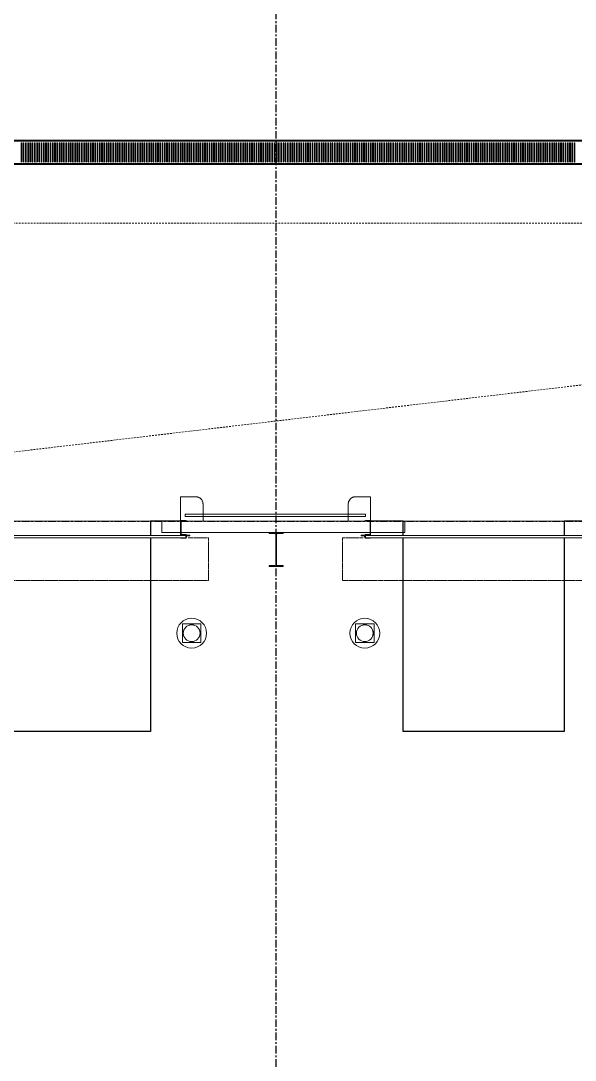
# Model space of a CAD drawing. Header units: millimetres. Extents: x -677815 to 406757, y -145898 to 39000.
# Drawn here: x 161657 to 169087, y -7227 to 6712 of the extents above; entities that cross this region are included whole.
import ezdxf

# ---------------------------------------------------------------- set-up
doc = ezdxf.new("R2010")
doc.units = ezdxf.units.MM
doc.header["$LTSCALE"] = 8
for name, pattern in [('Xref building Toll$0$_SBA Dash - Loose', [5, 3, -2]), ('Xref building Toll$0$_SBA Dash - Tight', [1.6, 1, -0.6]), ('Xref building Toll$0$CENTER', [7, 4, -1, 1, -1]), ('Xref building Toll$0$Grid Line', [22.225, 12.7, -3.175, 3.175, -3.175])]:
    doc.linetypes.add(name, pattern=pattern)
for name, color, linetype, lineweight in [('Xref building Toll$0$A-DETL', 8, 'Continuous', 9), ('Xref building Toll$0$A-DOOR', 8, 'Continuous', 9), ('Xref building Toll$0$A-DOOR-FRAM', 8, 'Continuous', 9), ('Xref building Toll$0$A-FLOR', 8, 'Continuous', 25), ('Xref building Toll$0$A-GENM', 8, 'Continuous', 9), ('Xref building Toll$0$A-WALL', 8, 'Continuous', 9), ('Xref building Toll$0$S-COLS', 8, 'Continuous', 9)]:
    doc.layers.add(name, color=color, linetype=linetype, lineweight=lineweight)
doc.layers.add('Xref building Toll$0$S-GRID', color=8, linetype='Continuous')

# ---------------------------------------------------------------- blocks, each defined once
blk = doc.blocks.new('Xref building Toll$0$Toll Grids')
at = {"layer": 'Xref building Toll$0$S-GRID', "linetype": 'Xref building Toll$0$Grid Line'}
for p, q in [((165079, -125373.3), (165079, 36031.5)), ((-9195.8, 0), (280997.7, 0))]:
    blk.add_line(p, q, dxfattribs=at)
blk = doc.blocks.new('Xref building Toll$0$_SBA ROLLER LVDoor_C Clip At Side - 3000W x 3600H-V11-MASTER GROUND FLOOR')
at = {"layer": 'Xref building Toll$0$A-DOOR', "linetype": 'Xref building Toll$0$_SBA Dash - Tight'}
for p, q in [((-1875, 147), (-1875, 717)), ((-1875, 717), (1875, 717)), ((1875, 147), (1875, 717)), ((-1875, 147), (-1600, 147)), ((1600, 147), (1875, 147))]:
    blk.add_line(p, q, dxfattribs=at)
at = {"layer": 'Xref building Toll$0$A-DOOR'}
for p, q in [((-1568, 147), (1568, 147)), ((-1568, 117), (-1568, 147)), ((1568, 147), (1568, 117)), ((-1625, 118), (-1580, 118)), ((-1625, 113), (-1625, 118)), ((-1575, 113), (-1625, 113)), ((-1580, 138), (-1575, 138)), ((-1580, 118), (-1580, 138)), ((-1575, 138), (-1575, 113)), ((-1575, 113), (-1500, 113)), ((-1575, 101), (-1575, 113)), ((-1518, 101), (-1575, 101)), ((1568, 117), (-1568, 117)), ((-1506, 75), (-1506, 89)), ((-1500, 113), (-1500, -87)), ((1500, 113), (1575, 113)), ((1500, -87), (1500, 113)), ((1506, 89), (1506, 75)), ((1575, 101), (1518, 101)), ((1575, 138), (1580, 138)), ((1575, 113), (1575, 138)), ((1575, 113), (1575, 101)), ((1625, 113), (1575, 113)), ((1580, 138), (1580, 118)), ((1580, 118), (1625, 118)), ((1625, 118), (1625, 113)), ((-1575, -87), (-1575, -75)), ((-1500, -87), (-1575, -87)), ((1575, -87), (1500, -87)), ((1575, -75), (1575, -87))]:
    blk.add_line(p, q, dxfattribs=at)
at = {"layer": 'Xref building Toll$0$A-DOOR', "linetype": 'Xref building Toll$0$CENTER'}
for p, q in [((-1800, -75), (-1500, -75)), ((-1800, -305), (-1800, -75)), ((-1800, -75), (1800, -75)), ((-1500, -75), (-1500, -405)), ((1500, -405), (1500, -75)), ((1500, -75), (1800, -75)), ((1800, -75), (1800, -305)), ((-1500, -405), (-1700, -405)), ((1700, -405), (1500, -405))]:
    blk.add_line(p, q, dxfattribs=at)
at = {"layer": 'Xref building Toll$0$A-DOOR'}
for centre, start, end in [((-1518, 89), 360, 90), ((1518, 89), 90, 180)]:
    blk.add_arc(centre, 12, start, end, dxfattribs=at)
at = {"layer": 'Xref building Toll$0$A-DOOR', "linetype": 'Xref building Toll$0$CENTER'}
for centre, start, end in [((-1700, -305), 180, 270), ((1700, -305), 270, 0)]:
    blk.add_arc(centre, 100, start, end, dxfattribs=at)
at = {"layer": 'Xref building Toll$0$A-DOOR-FRAM'}
for p, q in [((-1575, 151), (-1505, 151)), ((-1575, 113), (-1575, 151)), ((-1573, 149), (-1573, 115)), ((-1505, 149), (-1573, 149)), ((-1505, 151), (-1505, 149)), ((1505, 151), (1575, 151)), ((1505, 149), (1505, 151)), ((1573, 149), (1505, 149)), ((1573, 115), (1573, 149)), ((1575, 151), (1575, 113)), ((-1505, 113), (-1575, 113)), ((-1573, 115), (-1505, 115)), ((-1505, 115), (-1505, 113)), ((1505, 115), (1573, 115)), ((1505, 113), (1505, 115)), ((1575, 113), (1505, 113)), ((-1800, -140), (-1800, -75)), ((-1506, -75), (-1500, -75)), ((-1500, -75), (-1500, -405)), ((1500, -75), (1506, -75)), ((1500, -405), (1500, -75)), ((1800, -75), (1800, -140)), ((-1800, -305), (-1800, -169)), ((1800, -169), (1800, -305)), ((-1500, -405), (-1700, -405)), ((1700, -405), (1500, -405))]:
    blk.add_line(p, q, dxfattribs=at)
at = {"layer": 'Xref building Toll$0$A-DOOR-FRAM', "lineweight": 9}
blk.add_line((1562, -75), (-1562, -75), dxfattribs=at)
at = {"layer": 'Xref building Toll$0$A-DOOR-FRAM'}
for centre, start, end in [((-1700, -305), 180, 270), ((1700, -305), 270, 0)]:
    blk.add_arc(centre, 100, start, end, dxfattribs=at)
blk = doc.blocks.new('Xref building Toll$0$Removable - Bollard Cast-In - 165 Bollard 1200 high - B2-623364-MASTER GROUND FLOOR')
at = {"layer": 'Xref building Toll$0$A-GENM'}
for p, q in [((122, 187), (-128, 187)), ((-128, 187), (-128, -63)), ((-128, -63), (-128, 187)), ((-128, 187), (122, 187)), ((-128, 187), (-128, 187)), ((122, -63), (122, 187)), ((122, 187), (122, -63)), ((122, 187), (122, 187)), ((-128, -63), (122, -63)), ((122, -63), (-128, -63)), ((-128, -63), (-128, -63)), ((122, -63), (122, -63))]:
    blk.add_line(p, q, dxfattribs=at)
for radius, start, end in [(200, 360, 180), (200, 0, 180), (200, 360, 180), (200, 0, 180), (113, 360, 180), (112, 0, 180), (200, 180, 360), (200, 180, 360), (200, 180, 360), (200, 180, 360), (113, 180, 360), (112, 180, 360)]:
    blk.add_arc((-3, 62), radius, start, end, dxfattribs=at)
blk = doc.blocks.new('Xref building Toll$0$_SBA ROLLER LVDoor_C Clip At Side - 3000W x 3600H-1588130-MASTER GROUND FLOOR')
at = {"layer": 'Xref building Toll$0$A-DOOR', "linetype": 'Xref building Toll$0$_SBA Dash - Tight'}
for p, q in [((-1875, 147), (-1875, 717)), ((-1875, 717), (1875, 717)), ((1875, 147), (1875, 717)), ((-1875, 147), (-1600, 147)), ((1600, 147), (1875, 147))]:
    blk.add_line(p, q, dxfattribs=at)
at = {"layer": 'Xref building Toll$0$A-DOOR'}
for p, q in [((-1568, 147), (1568, 147)), ((-1568, 117), (-1568, 147)), ((1568, 147), (1568, 117)), ((-1625, 118), (-1580, 118)), ((-1625, 113), (-1625, 118)), ((-1625, 118), (-1625, 113)), ((-1580, 118), (-1625, 118)), ((-1625, 118), (-1625, 118)), ((-1575, 113), (-1625, 113)), ((-1625, 113), (-1575, 113)), ((-1625, 113), (-1625, 113)), ((-1580, 138), (-1575, 138)), ((-1580, 118), (-1580, 138)), ((-1580, 138), (-1580, 118)), ((-1575, 138), (-1580, 138)), ((-1580, 138), (-1580, 138)), ((-1580, 118), (-1580, 118)), ((-1575, 138), (-1575, 113)), ((-1575, 113), (-1575, 138)), ((-1575, 138), (-1575, 138)), ((-1575, 113), (-1500, 113)), ((-1575, 101), (-1575, 113)), ((-1575, 113), (-1575, 101)), ((-1500, 113), (-1575, 113)), ((-1575, 113), (-1575, 113)), ((-1575, 113), (-1575, 113)), ((-1518, 101), (-1575, 101)), ((-1575, 101), (-1518, 101)), ((-1575, 101), (-1575, 101)), ((1568, 117), (-1568, 117)), ((-1506, -63), (-1506, 89)), ((-1506, 89), (-1506, -63)), ((-1500, 113), (-1500, -87)), ((-1500, -87), (-1500, 113)), ((-1500, 113), (-1500, 113)), ((1500, 113), (1575, 113)), ((1500, -87), (1500, 113)), ((1500, 113), (1500, -87)), ((1575, 113), (1500, 113)), ((1500, 113), (1500, 113)), ((1506, 89), (1506, -63)), ((1506, -63), (1506, 89)), ((1575, 101), (1518, 101)), ((1518, 101), (1575, 101)), ((1575, 138), (1580, 138)), ((1575, 113), (1575, 138)), ((1575, 138), (1575, 113)), ((1580, 138), (1575, 138)), ((1575, 138), (1575, 138)), ((1575, 113), (1575, 101)), ((1575, 101), (1575, 113)), ((1575, 113), (1575, 113)), ((1625, 113), (1575, 113)), ((1575, 113), (1625, 113)), ((1575, 113), (1575, 113)), ((1575, 101), (1575, 101)), ((1580, 138), (1580, 118)), ((1580, 118), (1580, 138)), ((1580, 138), (1580, 138)), ((1580, 118), (1625, 118)), ((1625, 118), (1580, 118)), ((1580, 118), (1580, 118)), ((1625, 118), (1625, 113)), ((1625, 113), (1625, 118)), ((1625, 118), (1625, 118)), ((1625, 113), (1625, 113)), ((-1575, -75), (-1518, -75)), ((-1575, -87), (-1575, -75)), ((-1575, -75), (-1575, -87)), ((-1518, -75), (-1575, -75)), ((-1575, -75), (-1575, -75)), ((-1500, -87), (-1575, -87)), ((-1575, -87), (-1500, -87)), ((-1575, -87), (-1575, -87)), ((-1500, -87), (-1500, -87)), ((1575, -87), (1500, -87)), ((1500, -87), (1575, -87)), ((1500, -87), (1500, -87)), ((1518, -75), (1575, -75)), ((1575, -75), (1518, -75)), ((1575, -75), (1575, -87)), ((1575, -87), (1575, -75)), ((1575, -75), (1575, -75)), ((1575, -87), (1575, -87))]:
    blk.add_line(p, q, dxfattribs=at)
at = {"layer": 'Xref building Toll$0$A-DOOR', "linetype": 'Xref building Toll$0$CENTER'}
for p, q in [((-501, 147), (0, 147)), ((0, 147), (-501, 147)), ((501, 147), (0, 147)), ((501, 147), (0, 147)), ((-1800, -75), (-1500, -75)), ((-1800, -305), (-1800, -75)), ((-1800, -75), (-1800, -75)), ((-1800, -75), (1800, -75)), ((-1500, -75), (-1800, -75)), ((-1500, -75), (-1500, -405)), ((1500, -405), (1500, -75)), ((1500, -75), (1800, -75)), ((1800, -75), (1500, -75)), ((1800, -75), (1800, -305)), ((1800, -75), (1800, -75)), ((-1500, -405), (-1700, -405)), ((1700, -405), (1500, -405))]:
    blk.add_line(p, q, dxfattribs=at)
at = {"layer": 'Xref building Toll$0$A-DOOR'}
for centre, start, end in [((-1518, 89), 360, 90), ((-1518, 89), 360, 90), ((1518, 89), 90, 180), ((1518, 89), 90, 180), ((-1518, -63), 270, 360), ((-1518, -63), 270, 360), ((1518, -63), 180, 270), ((1518, -63), 180, 270)]:
    blk.add_arc(centre, 12, start, end, dxfattribs=at)
at = {"layer": 'Xref building Toll$0$A-DOOR', "linetype": 'Xref building Toll$0$CENTER'}
for centre, start, end in [((-1700, -305), 180, 270), ((1700, -305), 270, 0)]:
    blk.add_arc(centre, 100, start, end, dxfattribs=at)
at = {"layer": 'Xref building Toll$0$A-DOOR-FRAM', "lineweight": 18}
for p, q in [((-1575, 151), (-1505, 151)), ((-1575, 113), (-1575, 151)), ((-1573, 149), (-1573, 115)), ((-1505, 149), (-1573, 149)), ((-1505, 151), (-1505, 149)), ((1505, 151), (1575, 151)), ((1505, 149), (1505, 151)), ((1573, 149), (1505, 149)), ((1573, 115), (1573, 149)), ((1575, 151), (1575, 113)), ((-1505, 113), (-1575, 113)), ((-1573, 115), (-1505, 115)), ((-1505, 115), (-1505, 113)), ((1505, 115), (1573, 115)), ((1505, 113), (1505, 115)), ((1575, 113), (1505, 113)), ((-1800, -75), (-1500, -75)), ((-1800, -305), (-1800, -75)), ((-1500, -75), (-1500, -405)), ((1500, -75), (1800, -75)), ((1500, -405), (1500, -75)), ((1800, -75), (1800, -305)), ((-1500, -405), (-1700, -405)), ((1700, -405), (1500, -405))]:
    blk.add_line(p, q, dxfattribs=at)
at = {"layer": 'Xref building Toll$0$A-DOOR-FRAM'}
for p, q in [((-1575, 151), (-1575, 113)), ((-1505, 151), (-1575, 151)), ((-1575, 151), (-1575, 151)), ((-1573, 149), (-1505, 149)), ((-1573, 115), (-1573, 149)), ((-1573, 149), (-1573, 149)), ((-1505, 149), (-1505, 151)), ((-1505, 151), (-1505, 151)), ((-1505, 149), (-1505, 149)), ((1505, 151), (1505, 149)), ((1575, 151), (1505, 151)), ((1505, 151), (1505, 151)), ((1505, 149), (1573, 149)), ((1505, 149), (1505, 149)), ((1573, 149), (1573, 115)), ((1573, 149), (1573, 149)), ((1575, 113), (1575, 151)), ((1575, 151), (1575, 151)), ((-1575, 113), (-1505, 113)), ((-1575, 113), (-1575, 113)), ((-1505, 115), (-1573, 115)), ((-1573, 115), (-1573, 115)), ((-1505, 113), (-1505, 115)), ((-1505, 115), (-1505, 115)), ((-1505, 113), (-1505, 113)), ((1505, 115), (1505, 113)), ((1573, 115), (1505, 115)), ((1505, 115), (1505, 115)), ((1505, 113), (1575, 113)), ((1505, 113), (1505, 113)), ((1573, 115), (1573, 115)), ((1575, 113), (1575, 113)), ((-1500, -75), (-1800, -75)), ((-1800, -75), (-1800, -305)), ((-1800, -75), (-1800, -75)), ((-1562, -75), (-1562, -75)), ((1562, -75), (-1562, -75)), ((-1500, -405), (-1500, -75)), ((-1500, -75), (-1500, -75)), ((1500, -75), (1500, -75)), ((1500, -75), (1500, -405)), ((1500, -75), (1800, -75)), ((1562, -75), (1562, -75)), ((1800, -305), (1800, -75)), ((1800, -75), (1800, -75)), ((-1700, -405), (-1500, -405)), ((-1500, -405), (-1500, -405)), ((1700, -405), (1500, -405)), ((1500, -405), (1500, -405))]:
    blk.add_line(p, q, dxfattribs=at)
at = {"layer": 'Xref building Toll$0$A-DOOR-FRAM', "lineweight": 18}
for centre, start, end in [((-1700, -305), 180, 270), ((1700, -305), 270, 0)]:
    blk.add_arc(centre, 100, start, end, dxfattribs=at)
at = {"layer": 'Xref building Toll$0$A-DOOR-FRAM'}
for centre, start, end in [((-1700, -305), 180, 270), ((1700, -305), 270, 0)]:
    blk.add_arc(centre, 100, start, end, dxfattribs=at)
blk = doc.blocks.new('Xref building Toll$0$Trench_Drain_5744 - 300mm Wide-1179198-MASTER GROUND FLOOR')
at = {"layer": 'Xref building Toll$0$A-GENM'}
for p, q in [((-15575, 163), (15575, 163)), ((-15575, 150), (15575, 150)), ((-9323, -125), (-9323, 125)), ((-9313, 125), (-9313, -125)), ((-9293, -125), (-9293, 125)), ((-9283, 125), (-9283, -125)), ((-9263, -125), (-9263, 125)), ((-9253, 125), (-9253, -125)), ((-9233, -125), (-9233, 125)), ((-9223, 125), (-9223, -125)), ((-9203, -125), (-9203, 125)), ((-9193, 125), (-9193, -125)), ((-9173, -125), (-9173, 125)), ((-9163, 125), (-9163, -125)), ((-9143, -125), (-9143, 125)), ((-9133, 125), (-9133, -125)), ((-9113, -125), (-9113, 125)), ((-9103, 125), (-9103, -125)), ((-9083, -125), (-9083, 125)), ((-9073, 125), (-9073, -125)), ((-9053, -125), (-9053, 125)), ((-9043, 125), (-9043, -125)), ((-9023, -125), (-9023, 125)), ((-9013, 125), (-9013, -125)), ((-8993, -125), (-8993, 125)), ((-8983, 125), (-8983, -125)), ((-8963, -125), (-8963, 125)), ((-8953, 125), (-8953, -125)), ((-8933, -125), (-8933, 125)), ((-8923, 125), (-8923, -125)), ((-8903, -125), (-8903, 125)), ((-8893, 125), (-8893, -125)), ((-8873, -125), (-8873, 125)), ((-8863, 125), (-8863, -125)), ((-8843, -125), (-8843, 125)), ((-8833, 125), (-8833, -125)), ((-8813, -125), (-8813, 125)), ((-8803, 125), (-8803, -125)), ((-8783, -125), (-8783, 125)), ((-8773, 125), (-8773, -125)), ((-8753, -125), (-8753, 125)), ((-8743, 125), (-8743, -125)), ((-8723, -125), (-8723, 125)), ((-8713, 125), (-8713, -125)), ((-8693, -125), (-8693, 125)), ((-8683, 125), (-8683, -125)), ((-8663, -125), (-8663, 125)), ((-8653, 125), (-8653, -125)), ((-8633, -125), (-8633, 125)), ((-8623, 125), (-8623, -125)), ((-8603, -125), (-8603, 125)), ((-8593, 125), (-8593, -125)), ((-8573, -125), (-8573, 125)), ((-8563, 125), (-8563, -125)), ((-8543, -125), (-8543, 125)), ((-8533, 125), (-8533, -125)), ((-8513, -125), (-8513, 125)), ((-8503, 125), (-8503, -125)), ((-8483, -125), (-8483, 125)), ((-8473, 125), (-8473, -125)), ((-8453, -125), (-8453, 125)), ((-8443, 125), (-8443, -125)), ((-8423, -125), (-8423, 125)), ((-8413, 125), (-8413, -125)), ((-8393, -125), (-8393, 125)), ((-8383, 125), (-8383, -125)), ((-8363, -125), (-8363, 125)), ((-8353, 125), (-8353, -125)), ((-8333, -125), (-8333, 125)), ((-8323, 125), (-8323, -125)), ((-8303, -125), (-8303, 125)), ((-8293, 125), (-8293, -125)), ((-8273, -125), (-8273, 125)), ((-8263, 125), (-8263, -125)), ((-8243, -125), (-8243, 125)), ((-8233, 125), (-8233, -125)), ((-8213, -125), (-8213, 125)), ((-8203, 125), (-8203, -125)), ((-8183, -125), (-8183, 125)), ((-8173, 125), (-8173, -125)), ((-8153, -125), (-8153, 125)), ((-8143, 125), (-8143, -125)), ((-8123, -125), (-8123, 125)), ((-8113, 125), (-8113, -125)), ((-8093, -125), (-8093, 125)), ((-8083, 125), (-8083, -125)), ((-8063, -125), (-8063, 125)), ((-8053, 125), (-8053, -125)), ((-8033, -125), (-8033, 125)), ((-8023, 125), (-8023, -125)), ((-8003, -125), (-8003, 125)), ((-7993, 125), (-7993, -125)), ((-7973, -125), (-7973, 125)), ((-7963, 125), (-7963, -125)), ((-7943, -125), (-7943, 125)), ((-7933, 125), (-7933, -125)), ((-7913, -125), (-7913, 125)), ((-7903, 125), (-7903, -125)), ((-7883, -125), (-7883, 125)), ((-7873, 125), (-7873, -125)), ((-7853, -125), (-7853, 125)), ((-7843, 125), (-7843, -125)), ((-7823, -125), (-7823, 125)), ((-7813, 125), (-7813, -125)), ((-7793, -125), (-7793, 125)), ((-7783, 125), (-7783, -125)), ((-7762, -125), (-7762, 125)), ((-7752, 125), (-7752, -125)), ((-7732, -125), (-7732, 125)), ((-7722, 125), (-7722, -125)), ((-7702, -125), (-7702, 125)), ((-7692, 125), (-7692, -125)), ((-7672, -125), (-7672, 125)), ((-7662, 125), (-7662, -125)), ((-7642, -125), (-7642, 125)), ((-7632, 125), (-7632, -125)), ((-7612, -125), (-7612, 125)), ((-7602, 125), (-7602, -125)), ((-7582, -125), (-7582, 125)), ((-7572, 125), (-7572, -125)), ((-7552, -125), (-7552, 125)), ((-7542, 125), (-7542, -125)), ((-7522, -125), (-7522, 125)), ((-7512, 125), (-7512, -125)), ((-7492, -125), (-7492, 125)), ((-7482, 125), (-7482, -125)), ((-7462, -125), (-7462, 125)), ((-7452, 125), (-7452, -125)), ((-7432, -125), (-7432, 125)), ((-7422, 125), (-7422, -125)), ((-7402, -125), (-7402, 125)), ((-7392, 125), (-7392, -125)), ((-7372, -125), (-7372, 125)), ((-7362, 125), (-7362, -125)), ((-7342, -125), (-7342, 125)), ((-7332, 125), (-7332, -125)), ((-7312, -125), (-7312, 125)), ((-7302, 125), (-7302, -125)), ((-7282, -125), (-7282, 125)), ((-7272, 125), (-7272, -125)), ((-7252, -125), (-7252, 125)), ((-7242, 125), (-7242, -125)), ((-7222, -125), (-7222, 125)), ((-7212, 125), (-7212, -125)), ((-7192, -125), (-7192, 125)), ((-7182, 125), (-7182, -125)), ((-7162, -125), (-7162, 125)), ((-7152, 125), (-7152, -125)), ((-7132, -125), (-7132, 125)), ((-7122, 125), (-7122, -125)), ((-7102, -125), (-7102, 125)), ((-7092, 125), (-7092, -125)), ((-7072, -125), (-7072, 125)), ((-7062, 125), (-7062, -125)), ((-7042, -125), (-7042, 125)), ((-7032, 125), (-7032, -125)), ((-7012, -125), (-7012, 125)), ((-7002, 125), (-7002, -125)), ((-6982, -125), (-6982, 125)), ((-6972, 125), (-6972, -125)), ((-6952, -125), (-6952, 125)), ((-6942, 125), (-6942, -125)), ((-6922, -125), (-6922, 125)), ((-6912, 125), (-6912, -125)), ((-6892, -125), (-6892, 125)), ((-6882, 125), (-6882, -125)), ((-6862, -125), (-6862, 125)), ((-6852, 125), (-6852, -125)), ((-6832, -125), (-6832, 125)), ((-6822, 125), (-6822, -125)), ((-6802, -125), (-6802, 125)), ((-6792, 125), (-6792, -125)), ((-6772, -125), (-6772, 125)), ((-6762, 125), (-6762, -125)), ((-6742, -125), (-6742, 125)), ((-6732, 125), (-6732, -125)), ((-6712, -125), (-6712, 125)), ((-6702, 125), (-6702, -125)), ((-6682, -125), (-6682, 125)), ((-6672, 125), (-6672, -125)), ((-6652, -125), (-6652, 125)), ((-6642, 125), (-6642, -125)), ((-6622, -125), (-6622, 125)), ((-6612, 125), (-6612, -125)), ((-6592, -125), (-6592, 125)), ((-6582, 125), (-6582, -125)), ((-6562, -125), (-6562, 125)), ((-6552, 125), (-6552, -125)), ((-6532, -125), (-6532, 125)), ((-6522, 125), (-6522, -125)), ((-6502, -125), (-6502, 125)), ((-6492, 125), (-6492, -125)), ((-6472, -125), (-6472, 125)), ((-6462, 125), (-6462, -125)), ((-6442, -125), (-6442, 125)), ((-6432, 125), (-6432, -125)), ((-6412, -125), (-6412, 125)), ((-6402, 125), (-6402, -125)), ((-6382, -125), (-6382, 125)), ((-6372, 125), (-6372, -125)), ((-6352, -125), (-6352, 125)), ((-6342, 125), (-6342, -125)), ((-6322, -125), (-6322, 125)), ((-6312, 125), (-6312, -125)), ((-6292, -125), (-6292, 125)), ((-6282, 125), (-6282, -125)), ((-6262, -125), (-6262, 125)), ((-6252, 125), (-6252, -125)), ((-6232, -125), (-6232, 125)), ((-6222, 125), (-6222, -125)), ((-6202, -125), (-6202, 125)), ((-6192, 125), (-6192, -125)), ((-6172, -125), (-6172, 125)), ((-6162, 125), (-6162, -125)), ((-6142, -125), (-6142, 125)), ((-6132, 125), (-6132, -125)), ((-6112, -125), (-6112, 125)), ((-6102, 125), (-6102, -125)), ((-6082, -125), (-6082, 125)), ((-6072, 125), (-6072, -125)), ((-6052, -125), (-6052, 125)), ((-6042, 125), (-6042, -125)), ((-6022, -125), (-6022, 125)), ((-6012, 125), (-6012, -125)), ((-5992, -125), (-5992, 125)), ((-5982, 125), (-5982, -125)), ((-5962, -125), (-5962, 125)), ((-5952, 125), (-5952, -125)), ((-5932, -125), (-5932, 125)), ((-5922, 125), (-5922, -125)), ((-5902, -125), (-5902, 125)), ((-5892, 125), (-5892, -125)), ((-5872, -125), (-5872, 125)), ((-5862, 125), (-5862, -125)), ((-5842, -125), (-5842, 125)), ((-5832, 125), (-5832, -125)), ((-5812, -125), (-5812, 125)), ((-5802, 125), (-5802, -125)), ((-5782, -125), (-5782, 125)), ((-5772, 125), (-5772, -125)), ((-5752, -125), (-5752, 125)), ((-5742, 125), (-5742, -125)), ((-5722, -125), (-5722, 125)), ((-5712, 125), (-5712, -125)), ((-5692, -125), (-5692, 125)), ((-5682, 125), (-5682, -125)), ((-5662, -125), (-5662, 125)), ((-5652, 125), (-5652, -125)), ((-5632, -125), (-5632, 125)), ((-5622, 125), (-5622, -125)), ((-5602, -125), (-5602, 125)), ((-5592, 125), (-5592, -125)), ((-5572, -125), (-5572, 125)), ((-5562, 125), (-5562, -125)), ((-5542, -125), (-5542, 125)), ((-5532, 125), (-5532, -125)), ((-5512, -125), (-5512, 125)), ((-5502, 125), (-5502, -125)), ((-5482, -125), (-5482, 125)), ((-5472, 125), (-5472, -125)), ((-5452, -125), (-5452, 125)), ((-5442, 125), (-5442, -125)), ((-5422, -125), (-5422, 125)), ((-5412, 125), (-5412, -125)), ((-5392, -125), (-5392, 125)), ((-5382, 125), (-5382, -125)), ((-5362, -125), (-5362, 125)), ((-5352, 125), (-5352, -125)), ((-5332, -125), (-5332, 125)), ((-5322, 125), (-5322, -125)), ((-5302, -125), (-5302, 125)), ((-5292, 125), (-5292, -125)), ((-5272, -125), (-5272, 125)), ((-5262, 125), (-5262, -125)), ((-5242, -125), (-5242, 125)), ((-5232, 125), (-5232, -125)), ((-5212, -125), (-5212, 125)), ((-5202, 125), (-5202, -125)), ((-5182, -125), (-5182, 125)), ((-5172, 125), (-5172, -125)), ((-5152, -125), (-5152, 125)), ((-5142, 125), (-5142, -125)), ((-5122, -125), (-5122, 125)), ((-5112, 125), (-5112, -125)), ((-5092, -125), (-5092, 125)), ((-5082, 125), (-5082, -125)), ((-5062, -125), (-5062, 125)), ((-5052, 125), (-5052, -125)), ((-5032, -125), (-5032, 125)), ((-5022, 125), (-5022, -125)), ((-5002, -125), (-5002, 125)), ((-4992, 125), (-4992, -125)), ((-4972, -125), (-4972, 125)), ((-4962, 125), (-4962, -125)), ((-4942, -125), (-4942, 125)), ((-4932, 125), (-4932, -125)), ((-4912, -125), (-4912, 125)), ((-4902, 125), (-4902, -125)), ((-4882, -125), (-4882, 125)), ((-4872, 125), (-4872, -125)), ((-4852, -125), (-4852, 125)), ((-4842, 125), (-4842, -125)), ((-4822, -125), (-4822, 125)), ((-4812, 125), (-4812, -125)), ((-4792, -125), (-4792, 125)), ((-4782, 125), (-4782, -125)), ((-4762, -125), (-4762, 125)), ((-4752, 125), (-4752, -125)), ((-4732, -125), (-4732, 125)), ((-4722, 125), (-4722, -125)), ((-4702, -125), (-4702, 125)), ((-4692, 125), (-4692, -125)), ((-4671, -125), (-4671, 125)), ((-4661, 125), (-4661, -125)), ((-4641, -125), (-4641, 125)), ((-4631, 125), (-4631, -125)), ((-4611, -125), (-4611, 125)), ((-4601, 125), (-4601, -125)), ((-4581, -125), (-4581, 125)), ((-4571, 125), (-4571, -125)), ((-4551, -125), (-4551, 125)), ((-4541, 125), (-4541, -125)), ((-4521, -125), (-4521, 125)), ((-4511, 125), (-4511, -125)), ((-4491, -125), (-4491, 125)), ((-4481, 125), (-4481, -125)), ((-4461, -125), (-4461, 125)), ((-4451, 125), (-4451, -125)), ((-4431, -125), (-4431, 125)), ((-4421, 125), (-4421, -125)), ((-4401, -125), (-4401, 125)), ((-4391, 125), (-4391, -125)), ((-4371, -125), (-4371, 125)), ((-4361, 125), (-4361, -125)), ((-4341, -125), (-4341, 125)), ((-4331, 125), (-4331, -125)), ((-4311, -125), (-4311, 125)), ((-4301, 125), (-4301, -125)), ((-4281, -125), (-4281, 125)), ((-4271, 125), (-4271, -125)), ((-4251, -125), (-4251, 125)), ((-4241, 125), (-4241, -125)), ((-4221, -125), (-4221, 125)), ((-4211, 125), (-4211, -125)), ((-4191, -125), (-4191, 125)), ((-4181, 125), (-4181, -125)), ((-4161, -125), (-4161, 125)), ((-4151, 125), (-4151, -125)), ((-4131, -125), (-4131, 125)), ((-4121, 125), (-4121, -125)), ((-4101, -125), (-4101, 125)), ((-4091, 125), (-4091, -125)), ((-4071, -125), (-4071, 125)), ((-4061, 125), (-4061, -125)), ((-4041, -125), (-4041, 125)), ((-4031, 125), (-4031, -125)), ((-4011, -125), (-4011, 125)), ((-4001, 125), (-4001, -125)), ((-3981, -125), (-3981, 125)), ((-3971, 125), (-3971, -125)), ((-3951, -125), (-3951, 125)), ((-3941, 125), (-3941, -125)), ((-3921, -125), (-3921, 125)), ((-3911, 125), (-3911, -125)), ((-3891, -125), (-3891, 125)), ((-3881, 125), (-3881, -125)), ((-3861, -125), (-3861, 125)), ((-3851, 125), (-3851, -125)), ((-3831, -125), (-3831, 125)), ((-3821, 125), (-3821, -125)), ((-3801, -125), (-3801, 125)), ((-3791, 125), (-3791, -125)), ((-3771, -125), (-3771, 125)), ((-3761, 125), (-3761, -125)), ((-3741, -125), (-3741, 125)), ((-3731, 125), (-3731, -125)), ((-3711, -125), (-3711, 125)), ((-3701, 125), (-3701, -125)), ((-3681, -125), (-3681, 125)), ((-3671, 125), (-3671, -125)), ((-3651, -125), (-3651, 125)), ((-3641, 125), (-3641, -125)), ((-3621, -125), (-3621, 125)), ((-3611, 125), (-3611, -125)), ((-3591, -125), (-3591, 125)), ((-3581, 125), (-3581, -125)), ((-3561, -125), (-3561, 125)), ((-3551, 125), (-3551, -125)), ((-3531, -125), (-3531, 125)), ((-3521, 125), (-3521, -125)), ((-3501, -125), (-3501, 125)), ((-3491, 125), (-3491, -125)), ((-3471, -125), (-3471, 125)), ((-3461, 125), (-3461, -125)), ((-3441, -125), (-3441, 125)), ((-3431, 125), (-3431, -125)), ((-3411, -125), (-3411, 125)), ((-3401, 125), (-3401, -125)), ((-3381, -125), (-3381, 125)), ((-3371, 125), (-3371, -125)), ((-3351, -125), (-3351, 125)), ((-3341, 125), (-3341, -125)), ((-3321, -125), (-3321, 125)), ((-3311, 125), (-3311, -125)), ((-3291, -125), (-3291, 125)), ((-3281, 125), (-3281, -125)), ((-3261, -125), (-3261, 125)), ((-3251, 125), (-3251, -125)), ((-3231, -125), (-3231, 125)), ((-3221, 125), (-3221, -125)), ((-3201, -125), (-3201, 125)), ((-3191, 125), (-3191, -125)), ((-3171, -125), (-3171, 125)), ((-3161, 125), (-3161, -125)), ((-3141, -125), (-3141, 125)), ((-3131, 125), (-3131, -125)), ((-3111, -125), (-3111, 125)), ((-3101, 125), (-3101, -125)), ((-3081, -125), (-3081, 125)), ((-3071, 125), (-3071, -125)), ((-3051, -125), (-3051, 125)), ((-3041, 125), (-3041, -125)), ((-3021, -125), (-3021, 125)), ((-3011, 125), (-3011, -125)), ((-2991, -125), (-2991, 125)), ((-2981, 125), (-2981, -125)), ((-2961, -125), (-2961, 125)), ((-2951, 125), (-2951, -125)), ((-2931, -125), (-2931, 125)), ((-2921, 125), (-2921, -125)), ((-2901, -125), (-2901, 125)), ((-2891, 125), (-2891, -125)), ((-2871, -125), (-2871, 125)), ((-2861, 125), (-2861, -125)), ((-2841, -125), (-2841, 125)), ((-2831, 125), (-2831, -125)), ((-2811, -125), (-2811, 125)), ((-2801, 125), (-2801, -125)), ((-2781, -125), (-2781, 125)), ((-2771, 125), (-2771, -125)), ((-2751, -125), (-2751, 125)), ((-2741, 125), (-2741, -125)), ((-2721, -125), (-2721, 125)), ((-2711, 125), (-2711, -125)), ((-2691, -125), (-2691, 125)), ((-2681, 125), (-2681, -125)), ((-2661, -125), (-2661, 125)), ((-2651, 125), (-2651, -125)), ((-2631, -125), (-2631, 125)), ((-2621, 125), (-2621, -125)), ((-2601, -125), (-2601, 125)), ((-2591, 125), (-2591, -125)), ((-2571, -125), (-2571, 125)), ((-2561, 125), (-2561, -125)), ((-2541, -125), (-2541, 125)), ((-2531, 125), (-2531, -125)), ((-2511, -125), (-2511, 125)), ((-2501, 125), (-2501, -125)), ((-2481, -125), (-2481, 125)), ((-2471, 125), (-2471, -125)), ((-2451, -125), (-2451, 125)), ((-2441, 125), (-2441, -125)), ((-2421, -125), (-2421, 125)), ((-2411, 125), (-2411, -125)), ((-2391, -125), (-2391, 125)), ((-2381, 125), (-2381, -125)), ((-2361, -125), (-2361, 125)), ((-2351, 125), (-2351, -125)), ((-2331, -125), (-2331, 125)), ((-2321, 125), (-2321, -125)), ((-2301, -125), (-2301, 125)), ((-2291, 125), (-2291, -125)), ((-2271, -125), (-2271, 125)), ((-2261, 125), (-2261, -125)), ((-2241, -125), (-2241, 125)), ((-2231, 125), (-2231, -125)), ((-2211, -125), (-2211, 125)), ((-2201, 125), (-2201, -125)), ((-2181, -125), (-2181, 125)), ((-2171, 125), (-2171, -125)), ((-2151, -125), (-2151, 125)), ((-2141, 125), (-2141, -125)), ((-2121, -125), (-2121, 125)), ((-2111, 125), (-2111, -125)), ((-2091, -125), (-2091, 125)), ((-2081, 125), (-2081, -125)), ((-2061, -125), (-2061, 125)), ((-2051, 125), (-2051, -125)), ((-2031, -125), (-2031, 125)), ((-2021, 125), (-2021, -125)), ((-2001, -125), (-2001, 125)), ((-1991, 125), (-1991, -125)), ((-1971, -125), (-1971, 125)), ((-1961, 125), (-1961, -125)), ((-1941, -125), (-1941, 125)), ((-1931, 125), (-1931, -125)), ((-1911, -125), (-1911, 125)), ((-1901, 125), (-1901, -125)), ((-15575, -150), (15575, -150)), ((-15575, -163), (15575, -163))]:
    blk.add_line(p, q, dxfattribs=at)
for centre, start, end in [((-9318, 125), 0, 180), ((-9288, 125), 0, 180), ((-9258, 125), 0, 180), ((-9228, 125), 0, 180), ((-9198, 125), 0, 180), ((-9168, 125), 0, 180), ((-9138, 125), 0, 180), ((-9108, 125), 0, 180), ((-9078, 125), 0, 180), ((-9048, 125), 0, 180), ((-9018, 125), 0, 180), ((-8988, 125), 0, 180), ((-8958, 125), 0, 180), ((-8928, 125), 0, 180), ((-8898, 125), 0, 180), ((-8868, 125), 0, 180), ((-8838, 125), 0, 180), ((-8808, 125), 0, 180), ((-8778, 125), 0, 180), ((-8748, 125), 0, 180), ((-8718, 125), 0, 180), ((-8688, 125), 0, 180), ((-8658, 125), 0, 180), ((-8628, 125), 0, 180), ((-8598, 125), 0, 180), ((-8568, 125), 0, 180), ((-8538, 125), 0, 180), ((-8508, 125), 0, 180), ((-8478, 125), 0, 180), ((-8448, 125), 0, 180), ((-8418, 125), 0, 180), ((-8388, 125), 0, 180), ((-8358, 125), 0, 180), ((-8328, 125), 0, 180), ((-8298, 125), 0, 180), ((-8268, 125), 0, 180), ((-8238, 125), 0, 180), ((-8208, 125), 0, 180), ((-8178, 125), 0, 180), ((-8148, 125), 0, 180), ((-8118, 125), 0, 180), ((-8088, 125), 0, 180), ((-8058, 125), 0, 180), ((-8028, 125), 0, 180), ((-7998, 125), 0, 180), ((-7968, 125), 360, 180), ((-7938, 125), 360, 180), ((-7908, 125), 0, 180), ((-7878, 125), 0, 180), ((-7848, 125), 0, 180), ((-7818, 125), 0, 180), ((-7788, 125), 0, 180), ((-7757, 125), 0, 180), ((-7727, 125), 0, 180), ((-7697, 125), 0, 180), ((-7667, 125), 0, 180), ((-7637, 125), 0, 180), ((-7607, 125), 0, 180), ((-7577, 125), 0, 180), ((-7547, 125), 0, 180), ((-7517, 125), 0, 180), ((-7487, 125), 0, 180), ((-7457, 125), 0, 180), ((-7427, 125), 0, 180), ((-7397, 125), 0, 180), ((-7367, 125), 0, 180), ((-7337, 125), 0, 180), ((-7307, 125), 0, 180), ((-7277, 125), 0, 180), ((-7247, 125), 0, 180), ((-7217, 125), 0, 180), ((-7187, 125), 0, 180), ((-7157, 125), 0, 180), ((-7127, 125), 0, 180), ((-7097, 125), 0, 180), ((-7067, 125), 0, 180), ((-7037, 125), 0, 180), ((-7007, 125), 0, 180), ((-6977, 125), 360, 180), ((-6947, 125), 0, 180), ((-6917, 125), 0, 180), ((-6887, 125), 0, 180), ((-6857, 125), 0, 180), ((-6827, 125), 0, 180), ((-6797, 125), 0, 180), ((-6767, 125), 0, 180), ((-6737, 125), 0, 180), ((-6707, 125), 0, 180), ((-6677, 125), 0, 180), ((-6647, 125), 0, 180), ((-6617, 125), 0, 180), ((-6587, 125), 0, 180), ((-6557, 125), 0, 180), ((-6527, 125), 0, 180), ((-6497, 125), 0, 180), ((-6467, 125), 0, 180), ((-6437, 125), 0, 180), ((-6407, 125), 0, 180), ((-6377, 125), 0, 180), ((-6347, 125), 0, 180), ((-6317, 125), 0, 180), ((-6287, 125), 0, 180), ((-6257, 125), 0, 180), ((-6227, 125), 0, 180), ((-6197, 125), 0, 180), ((-6167, 125), 0, 180), ((-6137, 125), 0, 180), ((-6107, 125), 0, 180), ((-6077, 125), 0, 180), ((-6047, 125), 0, 180), ((-6017, 125), 0, 180), ((-5987, 125), 0, 180), ((-5957, 125), 0, 180), ((-5927, 125), 0, 180), ((-5897, 125), 0, 180), ((-5867, 125), 0, 180), ((-5837, 125), 0, 180), ((-5807, 125), 0, 180), ((-5777, 125), 360, 180), ((-5747, 125), 360, 180), ((-5717, 125), 360, 180), ((-5687, 125), 360, 180), ((-5657, 125), 360, 180), ((-5627, 125), 360, 180), ((-5597, 125), 0, 180), ((-5567, 125), 0, 180), ((-5537, 125), 0, 180), ((-5507, 125), 0, 180), ((-5477, 125), 0, 180), ((-5447, 125), 0, 180), ((-5417, 125), 0, 180), ((-5387, 125), 0, 180), ((-5357, 125), 0, 180), ((-5327, 125), 0, 180), ((-5297, 125), 0, 180), ((-5267, 125), 0, 180), ((-5237, 125), 0, 180), ((-5207, 125), 0, 180), ((-5177, 125), 0, 180), ((-5147, 125), 0, 180), ((-5117, 125), 0, 180), ((-5087, 125), 0, 180), ((-5057, 125), 0, 180), ((-5027, 125), 0, 180), ((-4997, 125), 0, 180), ((-4967, 125), 0, 180), ((-4937, 125), 0, 180), ((-4907, 125), 0, 180), ((-4877, 125), 0, 180), ((-4847, 125), 360, 180), ((-4817, 125), 0, 180), ((-4787, 125), 0, 180), ((-4757, 125), 0, 180), ((-4727, 125), 0, 180), ((-4697, 125), 0, 180), ((-4666, 125), 0, 180), ((-4636, 125), 0, 180), ((-4606, 125), 0, 180), ((-4576, 125), 0, 180), ((-4546, 125), 0, 180), ((-4516, 125), 0, 180), ((-4486, 125), 0, 180), ((-4456, 125), 0, 180), ((-4426, 125), 0, 180), ((-4396, 125), 0, 180), ((-4366, 125), 0, 180), ((-4336, 125), 0, 180), ((-4306, 125), 0, 180), ((-4276, 125), 0, 180), ((-4246, 125), 0, 180), ((-4216, 125), 0, 180), ((-4186, 125), 0, 180), ((-4156, 125), 0, 180), ((-4126, 125), 0, 180), ((-4096, 125), 0, 180), ((-4066, 125), 0, 180), ((-4036, 125), 0, 180), ((-4006, 125), 0, 180), ((-3976, 125), 0, 180), ((-3946, 125), 0, 180), ((-3916, 125), 0, 180), ((-3886, 125), 0, 180), ((-3856, 125), 0, 180), ((-3826, 125), 0, 180), ((-3796, 125), 0, 180), ((-3766, 125), 0, 180), ((-3736, 125), 0, 180), ((-3706, 125), 0, 180), ((-3676, 125), 0, 180), ((-3646, 125), 0, 180), ((-3616, 125), 0, 180), ((-3586, 125), 0, 180), ((-3556, 125), 0, 180), ((-3526, 125), 0, 180), ((-3496, 125), 0, 180), ((-3466, 125), 0, 180), ((-3436, 125), 0, 180), ((-3406, 125), 0, 180), ((-3376, 125), 0, 180), ((-3346, 125), 0, 180), ((-3316, 125), 0, 180), ((-3286, 125), 0, 180), ((-3256, 125), 0, 180), ((-3226, 125), 0, 180), ((-3196, 125), 0, 180), ((-3166, 125), 0, 180), ((-3136, 125), 0, 180), ((-3106, 125), 0, 180), ((-3076, 125), 0, 180), ((-3046, 125), 0, 180), ((-3016, 125), 0, 180), ((-2986, 125), 0, 180), ((-2956, 125), 0, 180), ((-2926, 125), 0, 180), ((-2896, 125), 0, 180), ((-2866, 125), 0, 180), ((-2836, 125), 0, 180), ((-2806, 125), 0, 180), ((-2776, 125), 0, 180), ((-2746, 125), 0, 180), ((-2716, 125), 0, 180), ((-2686, 125), 0, 180), ((-2656, 125), 0, 180), ((-2626, 125), 0, 180), ((-2596, 125), 0, 180), ((-2566, 125), 0, 180), ((-2536, 125), 0, 180), ((-2506, 125), 0, 180), ((-2476, 125), 0, 180), ((-2446, 125), 0, 180), ((-2416, 125), 0, 180), ((-2386, 125), 0, 180), ((-2356, 125), 0, 180), ((-2326, 125), 0, 180), ((-2296, 125), 0, 180), ((-2266, 125), 0, 180), ((-2236, 125), 0, 180), ((-2206, 125), 0, 180), ((-2176, 125), 0, 180), ((-2146, 125), 0, 180), ((-2116, 125), 0, 180), ((-2086, 125), 0, 180), ((-2056, 125), 0, 180), ((-2026, 125), 0, 180), ((-1996, 125), 0, 180), ((-1966, 125), 0, 180), ((-1936, 125), 0, 180), ((-1906, 125), 0, 180), ((-9318, -125), 180, 0), ((-9288, -125), 180, 0), ((-9258, -125), 180, 0), ((-9228, -125), 180, 0), ((-9198, -125), 180, 0), ((-9168, -125), 180, 0), ((-9138, -125), 180, 0), ((-9108, -125), 180, 0), ((-9078, -125), 180, 0), ((-9048, -125), 180, 0), ((-9018, -125), 180, 0), ((-8988, -125), 180, 0), ((-8958, -125), 180, 0), ((-8928, -125), 180, 0), ((-8898, -125), 180, 0), ((-8868, -125), 180, 0), ((-8838, -125), 180, 0), ((-8808, -125), 180, 0), ((-8778, -125), 180, 0), ((-8748, -125), 180, 0), ((-8718, -125), 180, 0), ((-8688, -125), 180, 0), ((-8658, -125), 180, 0), ((-8628, -125), 180, 0), ((-8598, -125), 180, 0), ((-8568, -125), 180, 0), ((-8538, -125), 180, 0), ((-8508, -125), 180, 0), ((-8478, -125), 180, 0), ((-8448, -125), 180, 0), ((-8418, -125), 180, 0), ((-8388, -125), 180, 0), ((-8358, -125), 180, 0), ((-8328, -125), 180, 0), ((-8298, -125), 180, 0), ((-8268, -125), 180, 0), ((-8238, -125), 180, 0), ((-8208, -125), 180, 0), ((-8178, -125), 180, 0), ((-8148, -125), 180, 0), ((-8118, -125), 180, 0), ((-8088, -125), 180, 0), ((-8058, -125), 180, 0), ((-8028, -125), 180, 0), ((-7998, -125), 180, 0), ((-7968, -125), 180, 0), ((-7938, -125), 180, 0), ((-7908, -125), 180, 0), ((-7878, -125), 180, 0), ((-7848, -125), 180, 0), ((-7818, -125), 180, 0), ((-7788, -125), 180, 0), ((-7757, -125), 180, 0), ((-7727, -125), 180, 0), ((-7697, -125), 180, 0), ((-7667, -125), 180, 0), ((-7637, -125), 180, 0), ((-7607, -125), 180, 0), ((-7577, -125), 180, 0), ((-7547, -125), 180, 0), ((-7517, -125), 180, 0), ((-7487, -125), 180, 0), ((-7457, -125), 180, 0), ((-7427, -125), 180, 0), ((-7397, -125), 180, 0), ((-7367, -125), 180, 0), ((-7337, -125), 180, 0), ((-7307, -125), 180, 0), ((-7277, -125), 180, 0), ((-7247, -125), 180, 0), ((-7217, -125), 180, 0), ((-7187, -125), 180, 0), ((-7157, -125), 180, 0), ((-7127, -125), 180, 0), ((-7097, -125), 180, 0), ((-7067, -125), 180, 0), ((-7037, -125), 180, 0), ((-7007, -125), 180, 0), ((-6977, -125), 180, 0), ((-6947, -125), 180, 0), ((-6917, -125), 180, 0), ((-6887, -125), 180, 0), ((-6857, -125), 180, 0), ((-6827, -125), 180, 0), ((-6797, -125), 180, 0), ((-6767, -125), 180, 0), ((-6737, -125), 180, 0), ((-6707, -125), 180, 0), ((-6677, -125), 180, 0), ((-6647, -125), 180, 0), ((-6617, -125), 180, 0), ((-6587, -125), 180, 0), ((-6557, -125), 180, 0), ((-6527, -125), 180, 0), ((-6497, -125), 180, 0), ((-6467, -125), 180, 0), ((-6437, -125), 180, 0), ((-6407, -125), 180, 0), ((-6377, -125), 180, 0), ((-6347, -125), 180, 0), ((-6317, -125), 180, 0), ((-6287, -125), 180, 0), ((-6257, -125), 180, 0), ((-6227, -125), 180, 0), ((-6197, -125), 180, 0), ((-6167, -125), 180, 0), ((-6137, -125), 180, 0), ((-6107, -125), 180, 0), ((-6077, -125), 180, 0), ((-6047, -125), 180, 0), ((-6017, -125), 180, 0), ((-5987, -125), 180, 0), ((-5957, -125), 180, 0), ((-5927, -125), 180, 0), ((-5897, -125), 180, 0), ((-5867, -125), 180, 0), ((-5837, -125), 180, 0), ((-5807, -125), 180, 0), ((-5777, -125), 180, 0), ((-5747, -125), 180, 0), ((-5717, -125), 180, 0), ((-5687, -125), 180, 0), ((-5657, -125), 180, 0), ((-5627, -125), 180, 0), ((-5597, -125), 180, 0), ((-5567, -125), 180, 0), ((-5537, -125), 180, 0), ((-5507, -125), 180, 0), ((-5477, -125), 180, 0), ((-5447, -125), 180, 0), ((-5417, -125), 180, 0), ((-5387, -125), 180, 0), ((-5357, -125), 180, 0), ((-5327, -125), 180, 0), ((-5297, -125), 180, 0), ((-5267, -125), 180, 0), ((-5237, -125), 180, 0), ((-5207, -125), 180, 0), ((-5177, -125), 180, 0), ((-5147, -125), 180, 0), ((-5117, -125), 180, 0), ((-5087, -125), 180, 0), ((-5057, -125), 180, 0), ((-5027, -125), 180, 0), ((-4997, -125), 180, 0), ((-4967, -125), 180, 0), ((-4937, -125), 180, 0), ((-4907, -125), 180, 0), ((-4877, -125), 180, 0), ((-4847, -125), 180, 0), ((-4817, -125), 180, 0), ((-4787, -125), 180, 0), ((-4757, -125), 180, 0), ((-4727, -125), 180, 0), ((-4697, -125), 180, 0), ((-4666, -125), 180, 0), ((-4636, -125), 180, 0), ((-4606, -125), 180, 0), ((-4576, -125), 180, 0), ((-4546, -125), 180, 0), ((-4516, -125), 180, 0), ((-4486, -125), 180, 0), ((-4456, -125), 180, 0), ((-4426, -125), 180, 0), ((-4396, -125), 180, 0), ((-4366, -125), 180, 0), ((-4336, -125), 180, 0), ((-4306, -125), 180, 0), ((-4276, -125), 180, 0), ((-4246, -125), 180, 0), ((-4216, -125), 180, 0), ((-4186, -125), 180, 0), ((-4156, -125), 180, 0), ((-4126, -125), 180, 0), ((-4096, -125), 180, 0), ((-4066, -125), 180, 0), ((-4036, -125), 180, 0), ((-4006, -125), 180, 0), ((-3976, -125), 180, 0), ((-3946, -125), 180, 0), ((-3916, -125), 180, 0), ((-3886, -125), 180, 0), ((-3856, -125), 180, 0), ((-3826, -125), 180, 0), ((-3796, -125), 180, 0), ((-3766, -125), 180, 0), ((-3736, -125), 180, 0), ((-3706, -125), 180, 0), ((-3676, -125), 180, 0), ((-3646, -125), 180, 0), ((-3616, -125), 180, 0), ((-3586, -125), 180, 0), ((-3556, -125), 180, 0), ((-3526, -125), 180, 0), ((-3496, -125), 180, 0), ((-3466, -125), 180, 0), ((-3436, -125), 180, 0), ((-3406, -125), 180, 0), ((-3376, -125), 180, 0), ((-3346, -125), 180, 0), ((-3316, -125), 180, 0), ((-3286, -125), 180, 0), ((-3256, -125), 180, 0), ((-3226, -125), 180, 0), ((-3196, -125), 180, 0), ((-3166, -125), 180, 0), ((-3136, -125), 180, 0), ((-3106, -125), 180, 0), ((-3076, -125), 180, 0), ((-3046, -125), 180, 0), ((-3016, -125), 180, 0), ((-2986, -125), 180, 0), ((-2956, -125), 180, 0), ((-2926, -125), 180, 0), ((-2896, -125), 180, 0), ((-2866, -125), 180, 0), ((-2836, -125), 180, 0), ((-2806, -125), 180, 0), ((-2776, -125), 180, 0), ((-2746, -125), 180, 0), ((-2716, -125), 180, 0), ((-2686, -125), 180, 0), ((-2656, -125), 180, 0), ((-2626, -125), 180, 0), ((-2596, -125), 180, 0), ((-2566, -125), 180, 0), ((-2536, -125), 180, 0), ((-2506, -125), 180, 0), ((-2476, -125), 180, 0), ((-2446, -125), 180, 0), ((-2416, -125), 180, 0), ((-2386, -125), 180, 0), ((-2356, -125), 180, 0), ((-2326, -125), 180, 0), ((-2296, -125), 180, 0), ((-2266, -125), 180, 0), ((-2236, -125), 180, 0), ((-2206, -125), 180, 0), ((-2176, -125), 180, 0), ((-2146, -125), 180, 0), ((-2116, -125), 180, 0), ((-2086, -125), 180, 0), ((-2056, -125), 180, 0), ((-2026, -125), 180, 0), ((-1996, -125), 180, 0), ((-1966, -125), 180, 0), ((-1936, -125), 180, 0), ((-1906, -125), 180, 0)]:
    blk.add_arc(centre, 5, start, end, dxfattribs=at)
blk = doc.blocks.new('Xref building Toll$0$UB-Universal Beam-Column - C1_5_460UB67-1338434-MASTER GROUND FLOOR')
at = {"layer": 'Xref building Toll$0$S-COLS', "lineweight": 18}
for p, q in [((95, 227), (-95, 227)), ((-95, 227), (-95, 214.3)), ((-95, 214.3), (-15.65, 214.3)), ((-4.25, 202.9), (-4.25, -202.9)), ((4.25, -202.9), (4.25, 202.9)), ((15.65, 214.3), (95, 214.3)), ((95, 214.3), (95, 227)), ((-15.65, -214.3), (-95, -214.3)), ((-95, -214.3), (-95, -227)), ((-95, -227), (95, -227)), ((95, -214.3), (15.65, -214.3)), ((95, -227), (95, -214.3))]:
    blk.add_line(p, q, dxfattribs=at)
at = {"layer": 'Xref building Toll$0$S-COLS'}
for p, q in [((-95, 227), (-95, 227)), ((-95, 214.3), (-95, 214.3)), ((95, 227), (95, 227)), ((95, 214.3), (95, 214.3)), ((-95, -214.3), (-95, -214.3)), ((-95, -227), (-95, -227)), ((95, -214.3), (95, -214.3)), ((95, -227), (95, -227))]:
    blk.add_line(p, q, dxfattribs=at)
at = {"layer": 'Xref building Toll$0$S-COLS', "lineweight": 18}
for centre, start, end in [((-15.65, 202.9), 0, 90), ((15.65, 202.9), 90, 180), ((-15.65, -202.9), 270, 0), ((15.65, -202.9), 180, 270)]:
    blk.add_arc(centre, 11.4, start, end, dxfattribs=at)
blk = doc.blocks.new('Xref building Toll$0$building block 28092016')
at = {"layer": 'Xref building Toll$0$A-DETL', "linetype": 'Xref building Toll$0$_SBA Dash - Loose'}
for p, q in [((875820, -667499), (910103, -667499)), ((910103, -667499), (875820, -671549))]:
    blk.add_line(p, q, dxfattribs=at)
at = {"layer": 'Xref building Toll$0$A-FLOR'}
for p, q in [((877958, -666389), (909108, -666389)), ((909108, -666715), (877958, -666715)), ((886349, -671499), (885945, -671499)), ((885945, -671499), (885945, -671691)), ((889331, -671499), (888895, -671499)), ((889331, -671691), (889331, -671499)), ((891895, -671499), (891491, -671499)), ((891491, -671499), (891491, -671691)), ((885945, -671721), (885945, -674319)), ((889331, -674319), (889331, -671721)), ((891491, -671721), (891491, -674319)), ((885945, -674319), (883785, -674319)), ((891491, -674319), (889331, -674319))]:
    blk.add_line(p, q, dxfattribs=at)
at = {"layer": 'Xref building Toll$0$A-WALL', "lineweight": 18}
for p, q in [((888827, -671405), (886409, -671405)), ((886409, -671405), (886409, -671434)), ((888827, -671434), (888827, -671405)), ((886409, -671434), (888827, -671434))]:
    blk.add_line(p, q, dxfattribs=at)
at = {"layer": 'Xref building Toll$0$A-WALL'}
for p, q in [((886095, -671499), (886095, -671649)), ((886355, -671499), (888889, -671499)), ((886355, -671649), (886355, -671499)), ((888889, -671499), (888889, -671649)), ((889331, -671499), (889354, -671499)), ((889354, -671649), (889354, -671499)), ((886349, -671649), (886095, -671649)), ((887534, -671649), (886355, -671649)), ((888889, -671649), (887724, -671649)), ((889354, -671649), (888895, -671649))]:
    blk.add_line(p, q, dxfattribs=at)
at = {"layer": 'Xref building Toll$0$A-DOOR', "rotation": 180}
for name, p in [('Xref building Toll$0$_SBA ROLLER LVDoor_C Clip At Side - 3000W x 3600H-1588130-MASTER GROUND FLOOR', (884849, -671574)), ('Xref building Toll$0$_SBA ROLLER LVDoor_C Clip At Side - 3000W x 3600H-V11-MASTER GROUND FLOOR', (890395, -671574))]:
    blk.add_blockref(name, p, dxfattribs=at)
at = {"layer": 'Xref building Toll$0$A-GENM'}
for name, p in [('Xref building Toll$0$Trench_Drain_5744 - 300mm Wide-1179198-MASTER GROUND FLOOR', (893533, -666552)), ('Xref building Toll$0$Removable - Bollard Cast-In - 165 Bollard 1200 high - B2-623364-MASTER GROUND FLOOR', (886500, -673062)), ('Xref building Toll$0$Removable - Bollard Cast-In - 165 Bollard 1200 high - B2-623364-MASTER GROUND FLOOR', (888820, -673062))]:
    blk.add_blockref(name, p, dxfattribs=at)
at = {"layer": 'Xref building Toll$0$S-COLS'}
blk.add_blockref('Xref building Toll$0$UB-Universal Beam-Column - C1_5_460UB67-1338434-MASTER GROUND FLOOR', (887629, -671876), dxfattribs=at)
blk = doc.blocks.new('Xref building Toll')
for name, p in [('Xref building Toll$0$Toll Grids', (0, 0)), ('Xref building Toll$0$building block 28092016', (-722550, 671499))]:
    blk.add_blockref(name, p)

msp = doc.modelspace()

# ---------------------------------------------------------------- block references
msp.add_blockref('Xref building Toll', (0, 0))

doc.saveas('drawing.dxf')
